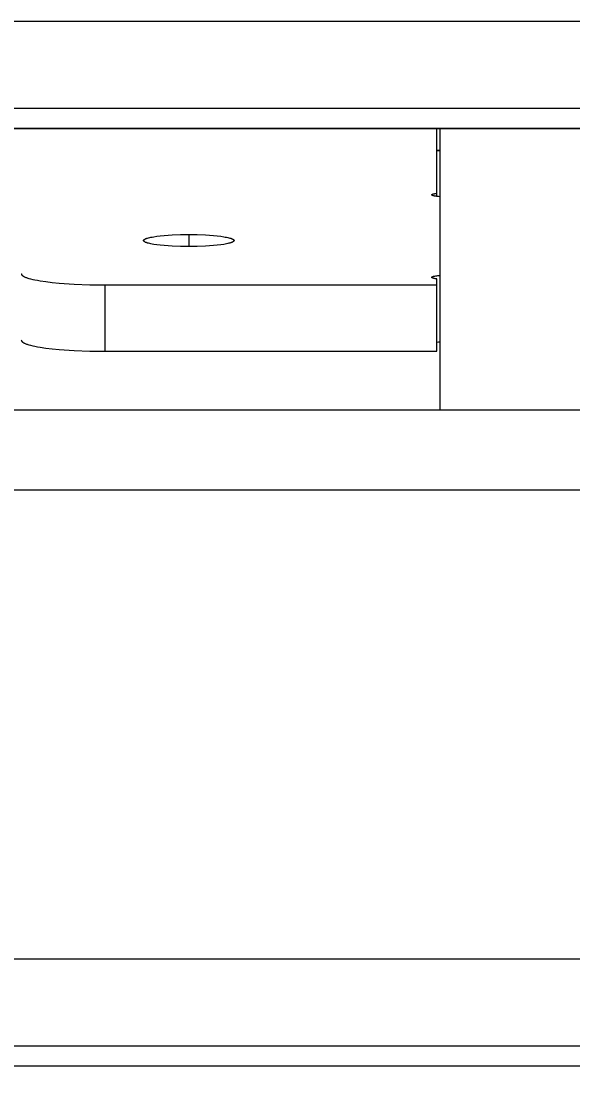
# Model space of a CAD drawing. Header units: millimetres. Extents: x -30 to 4992, y -440 to 3111.
# Drawn here: x 178 to 210.9, y 897.6 to 961.3 of the extents above; entities that cross this region are included whole.
import ezdxf

# ---------------------------------------------------------------- set-up
doc = ezdxf.new("R2010")
doc.units = ezdxf.units.MM
doc.layers.add('ZANO_R', color=7, linetype='Continuous', lineweight=0)
doc.layers.add('ZANO_W', color=1, linetype='Continuous', lineweight=0)
doc.styles.add('Arial', font='arial.ttf')
doc.styles.get("Standard").update_dxf_attribs({"font": 'ARIALUNI.TTF'})
doc.dimstyles.new('pl i ang', dxfattribs={"dimtxt": 50, "dimasz": 50, "dimexe": 1.25, "dimexo": 0.625, "dimgap": 10, "dimtad": 1, "dimtoh": 1, "dimtxsty": 'Standard', "dimcen": 2.5, "dimclrd": 1, "dimclre": 1, "dimclrt": 1, "dimadec": 0, "dimazin": 0, "dimtfac": 1, "dimtmove": 0, "dimatfit": 3, "dimfxl": 1, "dimarcsym": 1})

# ---------------------------------------------------------------- blocks, each defined once
blk = doc.blocks.new('*D388')
at = {"layer": 'ZANO_W', "color": 1, "lineweight": -2}
for p, q in [((143.016, 895.098), (143.016, 834.106)), ((1943.016, 895.094), (1943.016, 834.106)), ((183.016, 844.106), (1903.016, 844.106))]:
    blk.add_line(p, q, dxfattribs=at)
at = {"layer": 'ZANO_W', "color": 1}
for points in [[(183.016, 850.772), (183.016, 837.439), (143.016, 844.106)], [(1903.016, 837.439), (1903.016, 850.772), (1943.016, 844.106)]]:
    blk.add_solid(points, dxfattribs=at)
at = {"layer": 'ZANO_W', "color": 1, "insert": (1043.016, 874.529), "char_height": 40, "attachment_point": 5, "style": 'Arial'}
blk.add_mtext('1800', dxfattribs=at)

msp = doc.modelspace()

# ---------------------------------------------------------------- linework, layer by layer
at = {"layer": 'ZANO_R'}
for p, q in [((148.016, 961.255), (1938.016, 961.255)), ((1938.016, 956.048), (148.016, 956.048)), ((148.016, 954.866), (1938.016, 954.866)), ((1938.016, 954.861), (148.016, 954.861)), ((202.816, 950.993), (202.816, 954.866)), ((203.016, 938.064), (203.016, 954.866)), ((202.816, 953.574), (203.016, 953.574)), ((203.016, 953.53), (202.816, 953.53)), ((202.523, 950.903), (202.524, 950.904)), ((202.523, 950.902), (202.523, 950.903)), ((202.523, 950.901), (202.523, 950.902)), ((202.523, 950.9), (202.523, 950.901)), ((202.523, 950.901), (202.523, 950.901)), ((202.523, 950.899), (202.523, 950.9)), ((202.523, 950.898), (202.523, 950.899)), ((202.523, 950.897), (202.523, 950.898)), ((202.523, 950.896), (202.523, 950.897)), ((202.523, 950.897), (202.523, 950.897)), ((202.524, 950.895), (202.523, 950.896)), ((202.524, 950.906), (202.525, 950.907)), ((202.524, 950.905), (202.524, 950.906)), ((202.524, 950.904), (202.524, 950.905)), ((202.524, 950.905), (202.524, 950.905)), ((202.524, 950.894), (202.524, 950.895)), ((202.524, 950.893), (202.524, 950.894)), ((202.525, 950.892), (202.524, 950.893)), ((202.524, 950.893), (202.524, 950.893)), ((202.525, 950.908), (202.525, 950.909)), ((202.525, 950.909), (202.526, 950.909)), ((202.525, 950.907), (202.525, 950.908)), ((202.525, 950.891), (202.525, 950.892)), ((202.525, 950.89), (202.525, 950.891)), ((202.526, 950.889), (202.525, 950.89)), ((202.526, 950.91), (202.527, 950.911)), ((202.526, 950.909), (202.526, 950.91)), ((202.527, 950.888), (202.526, 950.889)), ((202.526, 950.889), (202.526, 950.889)), ((202.527, 950.912), (202.528, 950.913)), ((202.527, 950.911), (202.527, 950.912)), ((202.527, 950.887), (202.527, 950.888)), ((202.528, 950.886), (202.527, 950.887)), ((202.528, 950.913), (202.529, 950.913)), ((202.529, 950.885), (202.528, 950.886)), ((202.529, 950.914), (202.53, 950.915)), ((202.529, 950.913), (202.529, 950.914)), ((202.53, 950.884), (202.529, 950.885)), ((202.529, 950.885), (202.529, 950.885)), ((202.53, 950.915), (202.531, 950.916)), ((202.531, 950.883), (202.53, 950.884)), ((202.531, 950.916), (202.531, 950.917)), ((202.531, 950.917), (202.532, 950.917)), ((202.531, 950.882), (202.531, 950.883)), ((202.532, 950.881), (202.531, 950.882)), ((202.532, 950.917), (202.533, 950.918)), ((202.533, 950.881), (202.532, 950.881)), ((202.533, 950.918), (202.534, 950.919)), ((202.534, 950.88), (202.533, 950.881)), ((202.534, 950.919), (202.535, 950.92)), ((202.535, 950.879), (202.534, 950.88)), ((202.535, 950.92), (202.536, 950.921)), ((202.536, 950.878), (202.535, 950.879)), ((202.536, 950.921), (202.537, 950.921)), ((202.537, 950.877), (202.536, 950.878)), ((202.537, 950.921), (202.539, 950.923)), ((202.538, 950.877), (202.537, 950.877)), ((202.54, 950.875), (202.538, 950.877)), ((202.539, 950.923), (202.541, 950.925)), ((202.542, 950.873), (202.54, 950.875)), ((202.541, 950.925), (202.543, 950.926)), ((202.545, 950.872), (202.542, 950.873)), ((202.543, 950.926), (202.546, 950.928)), ((202.547, 950.87), (202.545, 950.872)), ((202.546, 950.928), (202.548, 950.929)), ((202.55, 950.869), (202.547, 950.87)), ((202.548, 950.929), (202.551, 950.931)), ((202.553, 950.867), (202.55, 950.869)), ((202.551, 950.931), (202.554, 950.932)), ((202.556, 950.866), (202.553, 950.867)), ((202.554, 950.932), (202.557, 950.934)), ((202.559, 950.864), (202.556, 950.866)), ((202.557, 950.934), (202.56, 950.935)), ((202.565, 950.861), (202.559, 950.864)), ((202.56, 950.935), (202.564, 950.937)), ((202.564, 950.937), (202.571, 950.94)), ((202.573, 950.858), (202.565, 950.861)), ((202.571, 950.94), (202.578, 950.943)), ((202.58, 950.855), (202.573, 950.858)), ((202.578, 950.943), (202.586, 950.946)), ((202.588, 950.852), (202.58, 950.855)), ((202.586, 950.946), (202.594, 950.949)), ((202.597, 950.849), (202.588, 950.852)), ((202.594, 950.949), (202.603, 950.952)), ((202.606, 950.846), (202.597, 950.849)), ((202.603, 950.952), (202.613, 950.954)), ((202.615, 950.844), (202.606, 950.846)), ((202.613, 950.954), (202.633, 950.96)), ((202.636, 950.838), (202.615, 950.844)), ((202.633, 950.96), (202.655, 950.965)), ((202.658, 950.833), (202.636, 950.838)), ((202.655, 950.965), (202.678, 950.97)), ((202.681, 950.828), (202.658, 950.833)), ((202.678, 950.97), (202.702, 950.975)), ((202.706, 950.823), (202.681, 950.828)), ((202.702, 950.975), (202.755, 950.985)), ((202.759, 950.814), (202.706, 950.823)), ((202.755, 950.985), (202.816, 950.993)), ((202.816, 950.805), (202.759, 950.814)), ((202.816, 950.805), (202.816, 950.993)), ((202.916, 950.794), (202.816, 950.805)), ((203.016, 950.785), (202.916, 950.794)), ((185.32, 948.192), (185.321, 948.194)), ((185.321, 948.194), (185.322, 948.196)), ((185.322, 948.196), (185.323, 948.198)), ((185.323, 948.198), (185.324, 948.201)), ((185.324, 948.201), (185.325, 948.203)), ((185.325, 948.203), (185.327, 948.205)), ((185.327, 948.205), (185.328, 948.207)), ((185.328, 948.207), (185.33, 948.209)), ((185.33, 948.209), (185.331, 948.211)), ((185.331, 948.211), (185.333, 948.213)), ((185.333, 948.213), (185.335, 948.215)), ((185.335, 948.215), (185.337, 948.217)), ((185.337, 948.217), (185.339, 948.219)), ((185.339, 948.219), (185.341, 948.221)), ((185.341, 948.221), (185.343, 948.223)), ((185.343, 948.223), (185.345, 948.225)), ((185.345, 948.225), (185.348, 948.227)), ((185.348, 948.227), (185.35, 948.229)), ((185.35, 948.229), (185.353, 948.231)), ((185.353, 948.231), (185.355, 948.234)), ((185.355, 948.234), (185.361, 948.238)), ((185.361, 948.238), (185.367, 948.242)), ((185.367, 948.242), (185.373, 948.246)), ((185.373, 948.246), (185.38, 948.25)), ((185.38, 948.25), (185.387, 948.254)), ((185.387, 948.254), (185.395, 948.259)), ((185.395, 948.259), (185.403, 948.263)), ((185.403, 948.263), (185.411, 948.267)), ((185.411, 948.267), (185.42, 948.271)), ((185.42, 948.271), (185.439, 948.28)), ((185.439, 948.28), (185.459, 948.288)), ((185.459, 948.288), (185.482, 948.296)), ((185.482, 948.296), (185.505, 948.305)), ((185.505, 948.305), (185.531, 948.313)), ((185.531, 948.313), (185.558, 948.321)), ((185.558, 948.321), (185.618, 948.337)), ((185.618, 948.337), (185.683, 948.353)), ((185.683, 948.353), (185.756, 948.369)), ((185.756, 948.369), (185.835, 948.384)), ((185.835, 948.384), (185.92, 948.399)), ((185.92, 948.399), (186.107, 948.426)), ((186.107, 948.426), (186.314, 948.451)), ((186.314, 948.451), (186.538, 948.473)), ((186.538, 948.473), (187.022, 948.506)), ((187.022, 948.506), (187.525, 948.525)), ((187.525, 948.525), (188.016, 948.531)), ((188.016, 948.531), (188.016, 947.813)), ((188.016, 948.531), (188.507, 948.525)), ((188.507, 948.525), (189.01, 948.506)), ((189.01, 948.506), (189.493, 948.473)), ((189.493, 948.473), (189.718, 948.451)), ((189.718, 948.451), (189.925, 948.426)), ((189.925, 948.426), (190.112, 948.399)), ((190.112, 948.399), (190.197, 948.384)), ((190.197, 948.384), (190.276, 948.369)), ((190.276, 948.369), (190.348, 948.353)), ((190.348, 948.353), (190.414, 948.337)), ((190.414, 948.337), (190.474, 948.321)), ((190.474, 948.321), (190.501, 948.313)), ((190.501, 948.313), (190.526, 948.305)), ((190.526, 948.305), (190.55, 948.296)), ((190.55, 948.296), (190.572, 948.288)), ((190.572, 948.288), (190.593, 948.28)), ((190.593, 948.28), (190.612, 948.271)), ((190.612, 948.271), (190.62, 948.267)), ((190.62, 948.267), (190.629, 948.263)), ((190.629, 948.263), (190.637, 948.259)), ((190.637, 948.259), (190.644, 948.254)), ((190.644, 948.254), (190.652, 948.25)), ((190.652, 948.25), (190.658, 948.246)), ((190.658, 948.246), (190.665, 948.242)), ((190.665, 948.242), (190.671, 948.238)), ((190.671, 948.238), (190.676, 948.234)), ((190.676, 948.234), (190.679, 948.231)), ((190.679, 948.231), (190.682, 948.229)), ((190.682, 948.229), (190.684, 948.227)), ((190.684, 948.227), (190.686, 948.225)), ((190.686, 948.225), (190.689, 948.223)), ((190.689, 948.223), (190.691, 948.221)), ((190.691, 948.221), (190.693, 948.219)), ((190.693, 948.219), (190.695, 948.217)), ((190.695, 948.217), (190.697, 948.215)), ((190.697, 948.215), (190.699, 948.213)), ((190.699, 948.213), (190.7, 948.211)), ((190.7, 948.211), (190.702, 948.209)), ((190.702, 948.209), (190.704, 948.207)), ((190.704, 948.207), (190.705, 948.205)), ((190.705, 948.205), (190.706, 948.203)), ((190.706, 948.203), (190.708, 948.201)), ((190.708, 948.201), (190.709, 948.198)), ((190.709, 948.198), (190.71, 948.196)), ((190.71, 948.196), (190.711, 948.194)), ((190.711, 948.194), (190.712, 948.192)), ((185.316, 948.178), (185.317, 948.18)), ((185.316, 948.176), (185.316, 948.178)), ((185.316, 948.174), (185.316, 948.176)), ((185.316, 948.172), (185.316, 948.174)), ((185.316, 948.17), (185.316, 948.172)), ((185.316, 948.168), (185.316, 948.17)), ((185.316, 948.166), (185.316, 948.168)), ((185.317, 948.164), (185.316, 948.166)), ((185.317, 948.184), (185.318, 948.186)), ((185.317, 948.182), (185.317, 948.184)), ((185.317, 948.18), (185.317, 948.182)), ((185.317, 948.162), (185.317, 948.164)), ((185.317, 948.16), (185.317, 948.162)), ((185.318, 948.158), (185.317, 948.16)), ((185.318, 948.186), (185.319, 948.188)), ((185.319, 948.156), (185.318, 948.158)), ((185.319, 948.19), (185.32, 948.192)), ((185.319, 948.188), (185.319, 948.19)), ((185.319, 948.154), (185.319, 948.156)), ((185.32, 948.152), (185.319, 948.154)), ((185.321, 948.15), (185.32, 948.152)), ((185.322, 948.148), (185.321, 948.15)), ((185.323, 948.146), (185.322, 948.148)), ((185.324, 948.144), (185.323, 948.146)), ((185.325, 948.142), (185.324, 948.144)), ((185.327, 948.14), (185.325, 948.142)), ((185.328, 948.138), (185.327, 948.14)), ((185.33, 948.136), (185.328, 948.138)), ((185.331, 948.134), (185.33, 948.136)), ((185.333, 948.132), (185.331, 948.134)), ((185.335, 948.13), (185.333, 948.132)), ((185.337, 948.128), (185.335, 948.13)), ((185.339, 948.126), (185.337, 948.128)), ((185.341, 948.124), (185.339, 948.126)), ((185.343, 948.122), (185.341, 948.124)), ((185.345, 948.119), (185.343, 948.122)), ((185.348, 948.117), (185.345, 948.119)), ((185.35, 948.115), (185.348, 948.117)), ((185.353, 948.113), (185.35, 948.115)), ((185.355, 948.111), (185.353, 948.113)), ((185.361, 948.107), (185.355, 948.111)), ((185.367, 948.103), (185.361, 948.107)), ((185.373, 948.099), (185.367, 948.103)), ((185.38, 948.094), (185.373, 948.099)), ((185.387, 948.09), (185.38, 948.094)), ((185.395, 948.086), (185.387, 948.09)), ((185.403, 948.082), (185.395, 948.086)), ((185.411, 948.078), (185.403, 948.082)), ((185.42, 948.074), (185.411, 948.078)), ((185.439, 948.065), (185.42, 948.074)), ((185.459, 948.057), (185.439, 948.065)), ((185.482, 948.048), (185.459, 948.057)), ((185.505, 948.04), (185.482, 948.048)), ((185.531, 948.032), (185.505, 948.04)), ((185.558, 948.024), (185.531, 948.032)), ((185.618, 948.007), (185.558, 948.024)), ((185.683, 947.991), (185.618, 948.007)), ((185.756, 947.976), (185.683, 947.991)), ((185.835, 947.961), (185.756, 947.976)), ((185.92, 947.946), (185.835, 947.961)), ((186.107, 947.918), (185.92, 947.946)), ((186.314, 947.894), (186.107, 947.918)), ((186.538, 947.872), (186.314, 947.894)), ((187.022, 947.838), (186.538, 947.872)), ((187.525, 947.819), (187.022, 947.838)), ((188.016, 947.813), (187.525, 947.819)), ((188.507, 947.819), (188.016, 947.813)), ((189.01, 947.838), (188.507, 947.819)), ((189.493, 947.872), (189.01, 947.838)), ((189.718, 947.894), (189.493, 947.872)), ((189.925, 947.918), (189.718, 947.894)), ((190.112, 947.946), (189.925, 947.918)), ((190.197, 947.961), (190.112, 947.946)), ((190.276, 947.976), (190.197, 947.961)), ((190.348, 947.991), (190.276, 947.976)), ((190.414, 948.007), (190.348, 947.991)), ((190.474, 948.024), (190.414, 948.007)), ((190.501, 948.032), (190.474, 948.024)), ((190.526, 948.04), (190.501, 948.032)), ((190.55, 948.048), (190.526, 948.04)), ((190.572, 948.057), (190.55, 948.048)), ((190.593, 948.065), (190.572, 948.057)), ((190.612, 948.074), (190.593, 948.065)), ((190.62, 948.078), (190.612, 948.074)), ((190.629, 948.082), (190.62, 948.078)), ((190.637, 948.086), (190.629, 948.082)), ((190.644, 948.09), (190.637, 948.086)), ((190.652, 948.094), (190.644, 948.09)), ((190.658, 948.099), (190.652, 948.094)), ((190.665, 948.103), (190.658, 948.099)), ((190.671, 948.107), (190.665, 948.103)), ((190.676, 948.111), (190.671, 948.107)), ((190.679, 948.113), (190.676, 948.111)), ((190.682, 948.115), (190.679, 948.113)), ((190.684, 948.117), (190.682, 948.115)), ((190.686, 948.119), (190.684, 948.117)), ((190.689, 948.122), (190.686, 948.119)), ((190.691, 948.124), (190.689, 948.122)), ((190.693, 948.126), (190.691, 948.124)), ((190.695, 948.128), (190.693, 948.126)), ((190.697, 948.13), (190.695, 948.128)), ((190.699, 948.132), (190.697, 948.13)), ((190.7, 948.134), (190.699, 948.132)), ((190.702, 948.136), (190.7, 948.134)), ((190.704, 948.138), (190.702, 948.136)), ((190.705, 948.14), (190.704, 948.138)), ((190.706, 948.142), (190.705, 948.14)), ((190.708, 948.144), (190.706, 948.142)), ((190.709, 948.146), (190.708, 948.144)), ((190.71, 948.148), (190.709, 948.146)), ((190.711, 948.15), (190.71, 948.148)), ((190.712, 948.152), (190.711, 948.15)), ((190.712, 948.192), (190.712, 948.19)), ((190.712, 948.19), (190.713, 948.188)), ((190.713, 948.156), (190.712, 948.154)), ((190.712, 948.154), (190.712, 948.152)), ((190.713, 948.188), (190.714, 948.186)), ((190.714, 948.158), (190.713, 948.156)), ((190.714, 948.186), (190.714, 948.184)), ((190.714, 948.184), (190.715, 948.182)), ((190.715, 948.162), (190.714, 948.16)), ((190.714, 948.16), (190.714, 948.158)), ((190.715, 948.182), (190.715, 948.18)), ((190.715, 948.18), (190.715, 948.178)), ((190.715, 948.178), (190.716, 948.176)), ((190.716, 948.168), (190.715, 948.166)), ((190.715, 948.166), (190.715, 948.164)), ((190.715, 948.164), (190.715, 948.162)), ((190.716, 948.176), (190.716, 948.174)), ((190.716, 948.174), (190.716, 948.172)), ((190.716, 948.172), (190.716, 948.17)), ((190.716, 948.17), (190.716, 948.168)), ((178.016, 946.191), (178.016, 946.187)), ((178.016, 946.187), (178.016, 946.184)), ((178.016, 946.184), (178.017, 946.18)), ((178.017, 946.18), (178.017, 946.176)), ((178.017, 946.176), (178.018, 946.172)), ((178.018, 946.172), (178.019, 946.169)), ((178.019, 946.169), (178.02, 946.165)), ((178.02, 946.165), (178.021, 946.161)), ((178.021, 946.161), (178.022, 946.158)), ((178.022, 946.158), (178.024, 946.154)), ((178.024, 946.154), (178.025, 946.15)), ((178.025, 946.15), (178.027, 946.146)), ((178.027, 946.146), (178.029, 946.143)), ((178.029, 946.143), (178.031, 946.139)), ((178.031, 946.139), (178.034, 946.135)), ((178.034, 946.135), (178.036, 946.131)), ((178.036, 946.131), (178.039, 946.127)), ((178.039, 946.127), (178.042, 946.124)), ((178.042, 946.124), (178.045, 946.12)), ((178.045, 946.12), (178.048, 946.116)), ((178.048, 946.116), (178.051, 946.112)), ((178.051, 946.112), (178.055, 946.108)), ((178.055, 946.108), (178.058, 946.105)), ((178.058, 946.105), (178.062, 946.101)), ((178.062, 946.101), (178.066, 946.097)), ((178.066, 946.097), (178.07, 946.093)), ((178.07, 946.093), (178.075, 946.089)), ((178.075, 946.089), (178.079, 946.085)), ((178.079, 946.085), (178.084, 946.081)), ((178.084, 946.081), (178.089, 946.078)), ((178.089, 946.078), (178.099, 946.07)), ((178.099, 946.07), (178.11, 946.062)), ((178.11, 946.062), (178.122, 946.054)), ((178.122, 946.054), (178.135, 946.047)), ((178.135, 946.047), (178.148, 946.039)), ((178.148, 946.039), (178.162, 946.031)), ((178.162, 946.031), (178.177, 946.023)), ((178.177, 946.023), (178.193, 946.016)), ((178.193, 946.016), (178.209, 946.008)), ((178.209, 946.008), (178.244, 945.992)), ((178.244, 945.992), (178.282, 945.977)), ((178.282, 945.977), (178.323, 945.962)), ((178.323, 945.962), (178.367, 945.946)), ((178.367, 945.946), (178.414, 945.931)), ((178.414, 945.931), (178.465, 945.916)), ((178.465, 945.916), (178.574, 945.886)), ((178.574, 945.886), (178.697, 945.856)), ((178.697, 945.856), (178.831, 945.827)), ((178.831, 945.827), (178.977, 945.799)), ((178.977, 945.799), (179.134, 945.772)), ((179.134, 945.772), (179.48, 945.721)), ((179.48, 945.721), (179.864, 945.675)), ((179.864, 945.675), (180.28, 945.634)), ((202.523, 945.981), (202.524, 945.982)), ((202.523, 945.98), (202.523, 945.981)), ((202.523, 945.981), (202.523, 945.981)), ((202.523, 945.979), (202.523, 945.98)), ((202.523, 945.978), (202.523, 945.979)), ((202.523, 945.979), (202.523, 945.979)), ((202.523, 945.977), (202.523, 945.978)), ((202.523, 945.976), (202.523, 945.977)), ((202.523, 945.977), (202.523, 945.977)), ((202.523, 945.975), (202.523, 945.976)), ((202.523, 945.976), (202.523, 945.976)), ((202.523, 945.974), (202.523, 945.975)), ((202.523, 945.973), (202.523, 945.974)), ((202.523, 945.974), (202.523, 945.974)), ((202.524, 945.972), (202.523, 945.973)), ((202.524, 945.984), (202.525, 945.985)), ((202.524, 945.983), (202.524, 945.984)), ((202.524, 945.984), (202.524, 945.984)), ((202.524, 945.982), (202.524, 945.983)), ((202.524, 945.982), (202.524, 945.982)), ((202.524, 945.971), (202.524, 945.972)), ((202.524, 945.972), (202.524, 945.972)), ((202.524, 945.97), (202.524, 945.971)), ((202.524, 945.971), (202.524, 945.971)), ((202.525, 945.969), (202.524, 945.97)), ((202.525, 945.986), (202.526, 945.987)), ((202.525, 945.985), (202.525, 945.986)), ((202.525, 945.986), (202.525, 945.986)), ((202.525, 945.968), (202.525, 945.969)), ((202.525, 945.969), (202.525, 945.969)), ((202.526, 945.967), (202.525, 945.968)), ((202.526, 945.988), (202.527, 945.989)), ((202.526, 945.987), (202.526, 945.988)), ((202.526, 945.987), (202.526, 945.987)), ((202.526, 945.966), (202.526, 945.967)), ((202.526, 945.967), (202.526, 945.967)), ((202.527, 945.966), (202.526, 945.966)), ((202.527, 945.989), (202.528, 945.99)), ((202.527, 945.989), (202.527, 945.989)), ((202.527, 945.965), (202.527, 945.966)), ((202.528, 945.964), (202.527, 945.965)), ((202.528, 945.991), (202.529, 945.992)), ((202.528, 945.99), (202.528, 945.991)), ((202.528, 945.99), (202.528, 945.99)), ((202.529, 945.963), (202.528, 945.964)), ((202.528, 945.964), (202.528, 945.964)), ((202.529, 945.992), (202.53, 945.993)), ((202.529, 945.992), (202.529, 945.992)), ((202.529, 945.962), (202.529, 945.963)), ((202.53, 945.962), (202.529, 945.962)), ((202.53, 945.993), (202.531, 945.994)), ((202.53, 945.961), (202.53, 945.962)), ((202.531, 945.961), (202.53, 945.961)), ((202.531, 945.994), (202.532, 945.995)), ((202.531, 945.994), (202.531, 945.994)), ((202.531, 945.96), (202.531, 945.961)), ((202.532, 945.959), (202.531, 945.96)), ((202.532, 945.995), (202.533, 945.996)), ((202.533, 945.959), (202.532, 945.959)), ((202.533, 945.996), (202.534, 945.997)), ((202.534, 945.957), (202.533, 945.959)), ((202.534, 945.997), (202.536, 945.998)), ((202.536, 945.956), (202.534, 945.957)), ((202.536, 945.998), (202.537, 946)), ((202.537, 945.955), (202.536, 945.956)), ((202.537, 946), (202.539, 946.001)), ((202.539, 945.954), (202.537, 945.955)), ((202.539, 946.001), (202.541, 946.002)), ((202.54, 945.952), (202.539, 945.954)), ((202.542, 945.951), (202.54, 945.952)), ((202.541, 946.002), (202.542, 946.003)), ((202.542, 946.003), (202.544, 946.004)), ((202.544, 945.95), (202.542, 945.951)), ((202.544, 946.004), (202.546, 946.006)), ((202.546, 945.949), (202.544, 945.95)), ((202.546, 946.006), (202.548, 946.007)), ((202.548, 945.948), (202.546, 945.949)), ((202.548, 946.007), (202.55, 946.008)), ((202.55, 945.946), (202.548, 945.948)), ((202.55, 946.008), (202.554, 946.01)), ((202.555, 945.944), (202.55, 945.946)), ((202.554, 946.01), (202.559, 946.013)), ((202.56, 945.941), (202.555, 945.944)), ((202.559, 946.013), (202.564, 946.015)), ((202.565, 945.939), (202.56, 945.941)), ((202.564, 946.015), (202.569, 946.017)), ((202.571, 945.937), (202.565, 945.939)), ((202.569, 946.017), (202.575, 946.019)), ((202.577, 945.934), (202.571, 945.937)), ((202.575, 946.019), (202.58, 946.022)), ((202.583, 945.932), (202.577, 945.934)), ((202.58, 946.022), (202.586, 946.024)), ((202.596, 945.927), (202.583, 945.932)), ((202.586, 946.024), (202.599, 946.028)), ((202.611, 945.923), (202.596, 945.927)), ((202.599, 946.028), (202.614, 946.033)), ((202.627, 945.918), (202.611, 945.923)), ((202.614, 946.033), (202.631, 946.037)), ((202.644, 945.914), (202.627, 945.918)), ((202.631, 946.037), (202.65, 946.042)), ((202.662, 945.909), (202.644, 945.914)), ((202.65, 946.042), (202.669, 946.046)), ((202.682, 945.905), (202.662, 945.909)), ((202.669, 946.046), (202.714, 946.055)), ((202.723, 945.897), (202.682, 945.905)), ((202.714, 946.055), (202.764, 946.064)), ((202.768, 945.89), (202.723, 945.897)), ((202.764, 946.064), (202.82, 946.072)), ((202.816, 945.883), (202.768, 945.89)), ((202.816, 945.526), (202.816, 945.883)), ((202.82, 946.072), (202.881, 946.079)), ((202.881, 946.079), (203.016, 946.092)), ((180.28, 945.634), (181.175, 945.573)), ((181.175, 945.573), (182.106, 945.537)), ((182.106, 945.537), (183.016, 945.526)), ((183.016, 945.526), (202.816, 945.526)), ((183.016, 941.562), (183.016, 945.526)), ((202.816, 941.562), (202.816, 945.526)), ((178.016, 942.226), (178.016, 942.223)), ((178.016, 942.223), (178.016, 942.219)), ((178.016, 942.219), (178.017, 942.215)), ((178.017, 942.215), (178.017, 942.212)), ((178.017, 942.212), (178.018, 942.208)), ((178.018, 942.208), (178.019, 942.204)), ((178.019, 942.204), (178.02, 942.201)), ((178.02, 942.201), (178.021, 942.197)), ((178.021, 942.197), (178.022, 942.193)), ((178.022, 942.193), (178.024, 942.189)), ((178.024, 942.189), (178.025, 942.186)), ((178.025, 942.186), (178.027, 942.182)), ((178.027, 942.182), (178.029, 942.178)), ((178.029, 942.178), (178.031, 942.174)), ((178.031, 942.174), (178.034, 942.17)), ((178.034, 942.17), (178.036, 942.167)), ((178.036, 942.167), (178.039, 942.163)), ((178.039, 942.163), (178.042, 942.159)), ((178.042, 942.159), (178.045, 942.155)), ((178.045, 942.155), (178.048, 942.151)), ((178.048, 942.151), (178.051, 942.148)), ((178.051, 942.148), (178.055, 942.144)), ((178.055, 942.144), (178.058, 942.14)), ((178.058, 942.14), (178.062, 942.136)), ((178.062, 942.136), (178.066, 942.132)), ((178.066, 942.132), (178.07, 942.129)), ((178.07, 942.129), (178.075, 942.125)), ((178.075, 942.125), (178.079, 942.121)), ((178.079, 942.121), (178.084, 942.117)), ((178.084, 942.117), (178.089, 942.113)), ((178.089, 942.113), (178.099, 942.105)), ((178.099, 942.105), (178.11, 942.098)), ((178.11, 942.098), (178.122, 942.09)), ((178.122, 942.09), (178.135, 942.082)), ((178.135, 942.082), (178.148, 942.075)), ((178.148, 942.075), (178.162, 942.067)), ((178.162, 942.067), (178.177, 942.059)), ((178.177, 942.059), (178.193, 942.051)), ((178.193, 942.051), (178.209, 942.043)), ((178.209, 942.043), (178.244, 942.028)), ((178.244, 942.028), (178.282, 942.013)), ((178.282, 942.013), (178.323, 941.997)), ((178.323, 941.997), (178.367, 941.982)), ((178.367, 941.982), (178.414, 941.966)), ((178.414, 941.966), (178.465, 941.951)), ((178.465, 941.951), (178.574, 941.921)), ((178.574, 941.921), (178.697, 941.891)), ((178.697, 941.891), (178.831, 941.863)), ((178.831, 941.863), (178.977, 941.835)), ((178.977, 941.835), (179.134, 941.807)), ((202.816, 942.107), (202.916, 942.118)), ((202.916, 942.118), (203.016, 942.127)), ((179.134, 941.807), (179.48, 941.756)), ((179.48, 941.756), (179.864, 941.71)), ((179.864, 941.71), (180.28, 941.67)), ((180.28, 941.67), (181.175, 941.608)), ((181.175, 941.608), (182.106, 941.573)), ((182.106, 941.573), (183.016, 941.562)), ((183.016, 941.562), (202.816, 941.562)), ((148.016, 938.069), (1938.016, 938.069)), ((148.016, 938.064), (1938.016, 938.064)), ((1938.016, 933.28), (148.016, 933.28)), ((148.016, 905.305), (1938.016, 905.305)), ((1938.016, 900.098), (148.016, 900.098)), ((148.016, 898.916), (1938.016, 898.916)), ((1938.016, 898.911), (148.016, 898.911))]:
    msp.add_line(p, q, dxfattribs=at)

# ---------------------------------------------------------------- dimensions: what is measured, and where the dimension line sits
at = {"layer": 'ZANO_W'}
dim = msp.add_linear_dim(base=(1943.016, 844.106), p1=(143.016, 905.098), p2=(1943.016, 905.094), dimstyle='pl i ang', override={"dimtxt": 40, "dimasz": 40, "dimexe": 10, "dimexo": 10, "dimtoh": 0, "dimdec": 0, "dimtxsty": 'Arial', "dimtdec": 0, "dimtmove": 1}, dxfattribs=at)
dim.commit()
dim.dimension.update_dxf_attribs({"geometry": '*D388', "text_midpoint": (1043.016, 874.529)})

doc.saveas('drawing.dxf')
